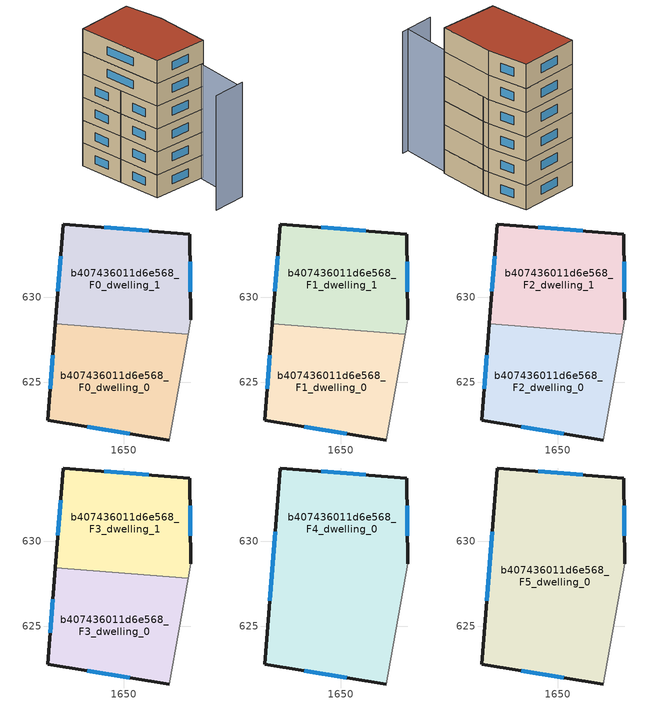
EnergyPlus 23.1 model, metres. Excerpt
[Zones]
b407436011d6e568_F0_dwelling_0
 floor ground (EU_floor_Construction): 1653.79,627.83 1652.66,621.58 1645.5,622.74 1645.95,628.45 z0
 wall outside (EU_wall_Construction): 1645.95,628.45 1645.5,622.74 1652.66,621.58 z0:3
 wall adiabatic (EU_wall_Construction): 1652.66,621.58 1653.79,627.83 z0:3
 wall to b407436011d6e568_F0_dwelling_1 (EU_wall_Construction): 1653.79,627.83 1645.95,628.45 z0:3
 window (EU_Window_Construction): 1647.83,622.36 1650.33,621.96 / 1645.81,626.59 1645.65,624.59 z0.98:2.02
b407436011d6e568_F0_dwelling_1
 floor ground (EU_floor_Construction): 1653.87,633.72 1653.94,628.67 1653.79,627.83 1645.95,628.45 1646.42,634.32 z0
 wall outside (EU_wall_Construction): 1653.94,628.67 1653.87,633.72 1646.42,634.32 1645.95,628.45 z0:3
 wall adiabatic (EU_wall_Construction): 1653.79,627.83 1653.94,628.67 z0:3
 window (EU_Window_Construction): 1646.27,632.41 1646.11,630.36 / 1651.45,633.92 1648.84,634.12 / 1653.92,630.31 1653.89,632.08 z0.98:2.02
b407436011d6e568_F1_dwelling_0
 floor to b407436011d6e568_F0_dwelling_0 (EU_floor_Construction): 1653.79,627.83 1652.66,621.58 1645.5,622.74 1645.95,628.45 z3
 wall outside (EU_wall_Construction): 1645.95,628.45 1645.5,622.74 1652.66,621.58 z3:6
 wall adiabatic (EU_wall_Construction): 1652.66,621.58 1653.79,627.83 z3:6
 wall to b407436011d6e568_F1_dwelling_1 (EU_wall_Construction): 1653.79,627.83 1645.95,628.45 z3:6
 window (EU_Window_Construction): 1647.83,622.36 1650.33,621.96 / 1645.81,626.59 1645.65,624.59 z3.98:5.02
b407436011d6e568_F1_dwelling_1
 floor to b407436011d6e568_F0_dwelling_1 (EU_floor_Construction): 1653.87,633.72 1653.94,628.67 1653.79,627.83 1645.95,628.45 1646.42,634.32 z3
 wall outside (EU_wall_Construction): 1653.94,628.67 1653.87,633.72 1646.42,634.32 1645.95,628.45 z3:6
 wall adiabatic (EU_wall_Construction): 1653.79,627.83 1653.94,628.67 z3:6
 window (EU_Window_Construction): 1646.27,632.41 1646.11,630.36 / 1651.45,633.92 1648.84,634.12 / 1653.92,630.31 1653.89,632.08 z3.98:5.02
b407436011d6e568_F2_dwelling_0
 floor to b407436011d6e568_F1_dwelling_0 (EU_floor_Construction): 1653.79,627.83 1652.66,621.58 1645.5,622.74 1645.95,628.45 z6
 wall outside (EU_wall_Construction): 1645.95,628.45 1645.5,622.74 1652.66,621.58 z6:9
 wall adiabatic (EU_wall_Construction): 1652.66,621.58 1653.79,627.83 z6:9
 wall to b407436011d6e568_F2_dwelling_1 (EU_wall_Construction): 1653.79,627.83 1645.95,628.45 z6:9
 window (EU_Window_Construction): 1647.83,622.36 1650.33,621.96 / 1645.81,626.59 1645.65,624.59 z6.98:8.02
b407436011d6e568_F2_dwelling_1
 floor to b407436011d6e568_F1_dwelling_1 (EU_floor_Construction): 1653.87,633.72 1653.94,628.67 1653.79,627.83 1645.95,628.45 1646.42,634.32 z6
 wall outside (EU_wall_Construction): 1653.94,628.67 1653.87,633.72 1646.42,634.32 1645.95,628.45 z6:9
 wall adiabatic (EU_wall_Construction): 1653.79,627.83 1653.94,628.67 z6:9
 window (EU_Window_Construction): 1646.27,632.41 1646.11,630.36 / 1651.45,633.92 1648.84,634.12 / 1653.92,630.31 1653.89,632.08 z6.98:8.02
b407436011d6e568_F3_dwelling_0
 floor to b407436011d6e568_F2_dwelling_0 (EU_floor_Construction): 1653.79,627.83 1652.66,621.58 1645.5,622.74 1645.95,628.45 z9
 wall outside (EU_wall_Construction): 1645.95,628.45 1645.5,622.74 1652.66,621.58 z9:12
 wall adiabatic (EU_wall_Construction): 1652.66,621.58 1653.79,627.83 z9:12
 wall to b407436011d6e568_F3_dwelling_1 (EU_wall_Construction): 1653.79,627.83 1645.95,628.45 z9:12
 window (EU_Window_Construction): 1647.83,622.36 1650.33,621.96 / 1645.81,626.59 1645.65,624.59 z9.98:11.02
b407436011d6e568_F3_dwelling_1
 floor to b407436011d6e568_F2_dwelling_1 (EU_floor_Construction): 1653.87,633.72 1653.94,628.67 1653.79,627.83 1645.95,628.45 1646.42,634.32 z9
 wall outside (EU_wall_Construction): 1653.94,628.67 1653.87,633.72 1646.42,634.32 1645.95,628.45 z9:12
 wall adiabatic (EU_wall_Construction): 1653.79,627.83 1653.94,628.67 z9:12
 window (EU_Window_Construction): 1646.27,632.41 1646.11,630.36 / 1651.45,633.92 1648.84,634.12 / 1653.92,630.31 1653.89,632.08 z9.98:11.02
b407436011d6e568_F4_dwelling_0
 floor to b407436011d6e568_F3_dwelling_0 (EU_floor_Construction): 1653.79,627.83 1652.66,621.58 1645.5,622.74 1645.96,628.45 z12
 floor to b407436011d6e568_F3_dwelling_1 (EU_floor_Construction): 1653.87,633.72 1653.94,628.67 1653.79,627.83 1645.96,628.45 1646.42,634.32 z12
 wall outside (EU_wall_Construction): 1653.94,628.67 1653.87,633.72 1646.42,634.32 1645.5,622.74 1652.66,621.58 z12:15
 wall adiabatic (EU_wall_Construction): 1652.66,621.58 1653.94,628.67 z12:15
 window (EU_Window_Construction): 1653.92,630.31 1653.89,632.08 / 1647.83,622.36 1650.33,621.96 / 1646.12,630.55 1645.8,626.5 / 1651.45,633.92 1648.84,634.12 z12.98:14.02
b407436011d6e568_F5_dwelling_0
 floor to b407436011d6e568_F4_dwelling_0 (EU_floor_Construction): 1653.87,633.72 1653.94,628.67 1652.66,621.58 1645.5,622.74 1646.42,634.32 z15
 wall outside (EU_wall_Construction): 1653.94,628.67 1653.87,633.72 1646.42,634.32 1645.5,622.74 1652.66,621.58 z15:18
 wall adiabatic (EU_wall_Construction): 1652.66,621.58 1653.94,628.67 z15:18
 window (EU_Window_Construction): 1653.92,630.31 1653.89,632.08 / 1647.83,622.36 1650.33,621.96 / 1646.12,630.55 1645.8,626.5 / 1651.45,633.92 1648.84,634.12 z15.98:17.02
 roof outside (EU_roof_Construction): 1652.66,621.58 1653.94,628.67 1653.87,633.72 1646.42,634.32 1645.5,622.74 z18
shading: 1647.31,615.55 1651.72,615.17 / 1650.95,615.34 1653.94,628.67 z0:15
[Building]
EU S2 Campaign: North Axis=0; Terrain=City; Solar Distribution=FullExterior
[Site:Location]
Bologna: Latitude=44.5; Longitude=11.25; Time Zone=1; Elevation=37
[SizingPeriod:WeatherFileDays]
AnnualSizingPeriod: Begin Month=1; Begin Day of Month=1; End Month=12; End Day of Month=31; Day of Week for Start Day=Monday; Use Weather File Daylight Saving Period=No; Use Weather File Rain and Snow Indicators=No
[MATERIAL]
EU_InternalMass_Material: Roughness=MediumRough; Thickness=0.1; Conductivity=1; Density=1800; Specific Heat=900; Thermal Absorptance=0.9; Solar Absorptance=0.7; Visible Absorptance=0.7
[MATERIAL:NOMASS] Roughness=MediumRough; Thermal Absorptance=0.9; Solar Absorptance=0.7; Visible Absorptance=0.7
Name | Thermal Resistance
EU_wall_NoMass | 0.905828
EU_roof_NoMass | 0.37593
EU_floor_NoMass | 0.67114
[WINDOWMATERIAL:SIMPLEGLAZINGSYSTEM]
EU_Window_SimpleGlazing: UFactor=4.52486; Solar Heat Gain Coefficient=0.85; Visible Transmittance=0.85
[CONSTRUCTION]
EU_wall_Construction: EU_wall_NoMass
EU_roof_Construction: EU_roof_NoMass
EU_floor_Construction: EU_floor_NoMass
EU_Window_Construction: EU_Window_SimpleGlazing
EU_InternalMass_Construction: EU_InternalMass_Material
[ZONE] Type=1; Multiplier=1; Ceiling Height=autocalculate; Floor Area=autocalculate; Part of Total Floor Area=Yes
Name | Volume
b407436011d6e568_F0_dwelling_0; b407436011d6e568_F1_dwelling_0; b407436011d6e568_F2_dwelling_0; b407436011d6e568_F3_dwelling_0 | 136.577
b407436011d6e568_F4_dwelling_0; b407436011d6e568_F5_dwelling_0 | 273.151
b407436011d6e568_F0_dwelling_1 | 136.58
b407436011d6e568_F1_dwelling_1; b407436011d6e568_F2_dwelling_1; b407436011d6e568_F3_dwelling_1 | 136.581
[INTERNALMASS] Construction=EU_InternalMass_Construction
Name | Zone or ZoneList | Surface Area
b407436011d6e568_F0_dwelling_0_EU_InternalMass | b407436011d6e568_F0_dwelling_0 | 45.5255
b407436011d6e568_F0_dwelling_1_EU_InternalMass | b407436011d6e568_F0_dwelling_1 | 45.5266
b407436011d6e568_F1_dwelling_0_EU_InternalMass | b407436011d6e568_F1_dwelling_0 | 45.5255
b407436011d6e568_F1_dwelling_1_EU_InternalMass | b407436011d6e568_F1_dwelling_1 | 45.5266
b407436011d6e568_F2_dwelling_0_EU_InternalMass | b407436011d6e568_F2_dwelling_0 | 45.5255
b407436011d6e568_F2_dwelling_1_EU_InternalMass | b407436011d6e568_F2_dwelling_1 | 45.5266
b407436011d6e568_F3_dwelling_0_EU_InternalMass | b407436011d6e568_F3_dwelling_0 | 45.5255
b407436011d6e568_F3_dwelling_1_EU_InternalMass | b407436011d6e568_F3_dwelling_1 | 45.5266
b407436011d6e568_F4_dwelling_0_EU_InternalMass | b407436011d6e568_F4_dwelling_0 | 91.05
b407436011d6e568_F5_dwelling_0_EU_InternalMass | b407436011d6e568_F5_dwelling_0 | 91.05
[OTHEREQUIPMENT] Fuel Type=Electricity; Design Level Calculation Method=Watts/Area; Power per Zone Floor Area=1; Fraction Latent=0; Fraction Radiant=0; Fraction Lost=0; Carbon Dioxide Generation Rate=0; EndUse Subcategory=EU_Step8_InternalGains
Name | Zone or ZoneList or Space or SpaceList | Schedule
EU_Step8_InternalGain_b407436011d6e568_F0_dwelling_0_f000 | b407436011d6e568_F0_dwelling_0 | EU_Step8_GainSchedule_b407436011d6e568_F0_dwelling_0_f000
EU_Step8_InternalGain_b407436011d6e568_F0_dwelling_1_f000 | b407436011d6e568_F0_dwelling_1 | EU_Step8_GainSchedule_b407436011d6e568_F0_dwelling_1_f000
EU_Step8_InternalGain_b407436011d6e568_F1_dwelling_0_f000 | b407436011d6e568_F1_dwelling_0 | EU_Step8_GainSchedule_b407436011d6e568_F1_dwelling_0_f000
EU_Step8_InternalGain_b407436011d6e568_F1_dwelling_1_f000 | b407436011d6e568_F1_dwelling_1 | EU_Step8_GainSchedule_b407436011d6e568_F1_dwelling_1_f000
EU_Step8_InternalGain_b407436011d6e568_F2_dwelling_0_f000 | b407436011d6e568_F2_dwelling_0 | EU_Step8_GainSchedule_b407436011d6e568_F2_dwelling_0_f000
EU_Step8_InternalGain_b407436011d6e568_F2_dwelling_1_f000 | b407436011d6e568_F2_dwelling_1 | EU_Step8_GainSchedule_b407436011d6e568_F2_dwelling_1_f000
EU_Step8_InternalGain_b407436011d6e568_F3_dwelling_0_f000 | b407436011d6e568_F3_dwelling_0 | EU_Step8_GainSchedule_b407436011d6e568_F3_dwelling_0_f000
EU_Step8_InternalGain_b407436011d6e568_F3_dwelling_1_f000 | b407436011d6e568_F3_dwelling_1 | EU_Step8_GainSchedule_b407436011d6e568_F3_dwelling_1_f000
EU_Step8_InternalGain_b407436011d6e568_F4_dwelling_0_f000 | b407436011d6e568_F4_dwelling_0 | EU_Step8_GainSchedule_b407436011d6e568_F4_dwelling_0_f000
EU_Step8_InternalGain_b407436011d6e568_F5_dwelling_0_f000 | b407436011d6e568_F5_dwelling_0 | EU_Step8_GainSchedule_b407436011d6e568_F5_dwelling_0_f000
[ZONEVENTILATION:DESIGNFLOWRATE] Schedule=EU_AlwaysOn; Design Flow Rate Calculation Method=AirChanges/Hour; Air Changes per Hour=0.73129; Ventilation Type=Natural; Fan Pressure Rise=0; Fan Total Efficiency=1; Constant Term Coefficient=1; Temperature Term Coefficient=0; Velocity Term Coefficient=0; Velocity Squared Term Coefficient=0; Minimum Indoor Temperature=-100; Maximum Indoor Temperature=100; Delta Temperature=-100; Minimum Outdoor Temperature=-100; Maximum Outdoor Temperature=100; Maximum Wind Speed=40
Name | Zone or ZoneList or Space or SpaceList
EU_ConstantAir_b407436011d6e568_F0_dwelling_0 | b407436011d6e568_F0_dwelling_0
EU_ConstantAir_b407436011d6e568_F0_dwelling_1 | b407436011d6e568_F0_dwelling_1
EU_ConstantAir_b407436011d6e568_F1_dwelling_0 | b407436011d6e568_F1_dwelling_0
EU_ConstantAir_b407436011d6e568_F1_dwelling_1 | b407436011d6e568_F1_dwelling_1
EU_ConstantAir_b407436011d6e568_F2_dwelling_0 | b407436011d6e568_F2_dwelling_0
EU_ConstantAir_b407436011d6e568_F2_dwelling_1 | b407436011d6e568_F2_dwelling_1
EU_ConstantAir_b407436011d6e568_F3_dwelling_0 | b407436011d6e568_F3_dwelling_0
EU_ConstantAir_b407436011d6e568_F3_dwelling_1 | b407436011d6e568_F3_dwelling_1
EU_ConstantAir_b407436011d6e568_F4_dwelling_0 | b407436011d6e568_F4_dwelling_0
EU_ConstantAir_b407436011d6e568_F5_dwelling_0 | b407436011d6e568_F5_dwelling_0
[HVACTEMPLATE:THERMOSTAT] Constant Heating Setpoint=20; Constant Cooling Setpoint=50
EU_HeatOnly_b407436011d6e568_F0_dwelling_0; EU_HeatOnly_b407436011d6e568_F0_dwelling_1; EU_HeatOnly_b407436011d6e568_F1_dwelling_0; EU_HeatOnly_b407436011d6e568_F1_dwelling_1; EU_HeatOnly_b407436011d6e568_F2_dwelling_0; EU_HeatOnly_b407436011d6e568_F2_dwelling_1; EU_HeatOnly_b407436011d6e568_F3_dwelling_0; EU_HeatOnly_b407436011d6e568_F3_dwelling_1; EU_HeatOnly_b407436011d6e568_F4_dwelling_0; EU_HeatOnly_b407436011d6e568_F5_dwelling_0
[HVACTEMPLATE:ZONE:IDEALLOADSAIRSYSTEM] System Availability Schedule=EU_AlwaysOn; Maximum Heating Supply Air Temperature=50; Minimum Cooling Supply Air Temperature=13; Maximum Heating Supply Air Humidity Ratio=0.0156; Minimum Cooling Supply Air Humidity Ratio=0.0077; Heating Limit=NoLimit; Cooling Limit=NoLimit; Heating Availability Schedule=EU_AlwaysOn; Cooling Availability Schedule=EU_CoolingOff; Dehumidification Control Type=ConstantSensibleHeatRatio; Cooling Sensible Heat Ratio=0.7; Dehumidification Setpoint=60; Humidification Control Type=None; Humidification Setpoint=30; Outdoor Air Method=None; Outdoor Air Flow Rate per Person=0.00944; Outdoor Air Flow Rate per Zone Floor Area=0; Outdoor Air Flow Rate per Zone=0; Demand Controlled Ventilation Type=None; Outdoor Air Economizer Type=NoEconomizer; Heat Recovery Type=None; Sensible Heat Recovery Effectiveness=0.7; Latent Heat Recovery Effectiveness=0.65
Name | Template Thermostat
b407436011d6e568_F0_dwelling_0 | EU_HeatOnly_b407436011d6e568_F0_dwelling_0
b407436011d6e568_F0_dwelling_1 | EU_HeatOnly_b407436011d6e568_F0_dwelling_1
b407436011d6e568_F1_dwelling_0 | EU_HeatOnly_b407436011d6e568_F1_dwelling_0
b407436011d6e568_F1_dwelling_1 | EU_HeatOnly_b407436011d6e568_F1_dwelling_1
b407436011d6e568_F2_dwelling_0 | EU_HeatOnly_b407436011d6e568_F2_dwelling_0
b407436011d6e568_F2_dwelling_1 | EU_HeatOnly_b407436011d6e568_F2_dwelling_1
b407436011d6e568_F3_dwelling_0 | EU_HeatOnly_b407436011d6e568_F3_dwelling_0
b407436011d6e568_F3_dwelling_1 | EU_HeatOnly_b407436011d6e568_F3_dwelling_1
b407436011d6e568_F4_dwelling_0 | EU_HeatOnly_b407436011d6e568_F4_dwelling_0
b407436011d6e568_F5_dwelling_0 | EU_HeatOnly_b407436011d6e568_F5_dwelling_0
[SIZING:ZONE] Zone Cooling Design Supply Air Temperature Input Method=SupplyAirTemperature; Zone Cooling Design Supply Air Temperature=13; Zone Heating Design Supply Air Temperature Input Method=SupplyAirTemperature; Zone Heating Design Supply Air Temperature=50; Zone Cooling Design Supply Air Humidity Ratio=0.008; Zone Heating Design Supply Air Humidity Ratio=0.008; Cooling Design Air Flow Method=DesignDay; Cooling Design Air Flow Rate=0; Cooling Minimum Air Flow per Zone Floor Area=0.000762; Cooling Minimum Air Flow=0; Cooling Minimum Air Flow Fraction=0.2; Heating Design Air Flow Method=DesignDay; Heating Design Air Flow Rate=0; Heating Maximum Air Flow per Zone Floor Area=0.002032; Heating Maximum Air Flow=0.141576; Heating Maximum Air Flow Fraction=0.3; Account for Dedicated Outdoor Air System=No; Dedicated Outdoor Air System Control Strategy=NeutralSupplyAir; Dedicated Outdoor Air Low Setpoint Temperature for Design=autosize; Dedicated Outdoor Air High Setpoint Temperature for Design=autosize; Zone Load Sizing Method=Sensible Load Only No Latent Load; Zone Latent Cooling Design Supply Air Humidity Ratio Input Method=HumidityRatioDifference; Zone Cooling Design Supply Air Humidity Ratio Difference=0.005; Zone Latent Heating Design Supply Air Humidity Ratio Input Method=HumidityRatioDifference; Zone Humidification Design Supply Air Humidity Ratio Difference=0.005
b407436011d6e568_F0_dwelling_0; b407436011d6e568_F0_dwelling_1; b407436011d6e568_F1_dwelling_0; b407436011d6e568_F1_dwelling_1; b407436011d6e568_F2_dwelling_0; b407436011d6e568_F2_dwelling_1; b407436011d6e568_F3_dwelling_0; b407436011d6e568_F3_dwelling_1; b407436011d6e568_F4_dwelling_0; b407436011d6e568_F5_dwelling_0
[SCHEDULE:CONSTANT]
Name | Hourly Value
EU_AlwaysOn | 1
EU_CoolingOff | 0
[SCHEDULE:FILE] Column Number=1; Rows to Skip at Top=0; Number of Hours of Data=8760; Column Separator=Comma; Interpolate to Timestep=No; Minutes per Item=60; Adjust Schedule for Daylight Savings=Yes
Name | File
EU_Step8_GainSchedule_b407436011d6e568_F0_dwelling_0_f000 | ../../schedules/b407436011d6e568/b407436011d6e568_F0_dwelling_0_f000_gain.csv
EU_Step8_GainSchedule_b407436011d6e568_F0_dwelling_1_f000 | ../../schedules/b407436011d6e568/b407436011d6e568_F0_dwelling_1_f000_gain.csv
EU_Step8_GainSchedule_b407436011d6e568_F1_dwelling_0_f000 | ../../schedules/b407436011d6e568/b407436011d6e568_F1_dwelling_0_f000_gain.csv
EU_Step8_GainSchedule_b407436011d6e568_F1_dwelling_1_f000 | ../../schedules/b407436011d6e568/b407436011d6e568_F1_dwelling_1_f000_gain.csv
EU_Step8_GainSchedule_b407436011d6e568_F2_dwelling_0_f000 | ../../schedules/b407436011d6e568/b407436011d6e568_F2_dwelling_0_f000_gain.csv
EU_Step8_GainSchedule_b407436011d6e568_F2_dwelling_1_f000 | ../../schedules/b407436011d6e568/b407436011d6e568_F2_dwelling_1_f000_gain.csv
EU_Step8_GainSchedule_b407436011d6e568_F3_dwelling_0_f000 | ../../schedules/b407436011d6e568/b407436011d6e568_F3_dwelling_0_f000_gain.csv
EU_Step8_GainSchedule_b407436011d6e568_F3_dwelling_1_f000 | ../../schedules/b407436011d6e568/b407436011d6e568_F3_dwelling_1_f000_gain.csv
EU_Step8_GainSchedule_b407436011d6e568_F4_dwelling_0_f000 | ../../schedules/b407436011d6e568/b407436011d6e568_F4_dwelling_0_f000_gain.csv
EU_Step8_GainSchedule_b407436011d6e568_F5_dwelling_0_f000 | ../../schedules/b407436011d6e568/b407436011d6e568_F5_dwelling_0_f000_gain.csv
